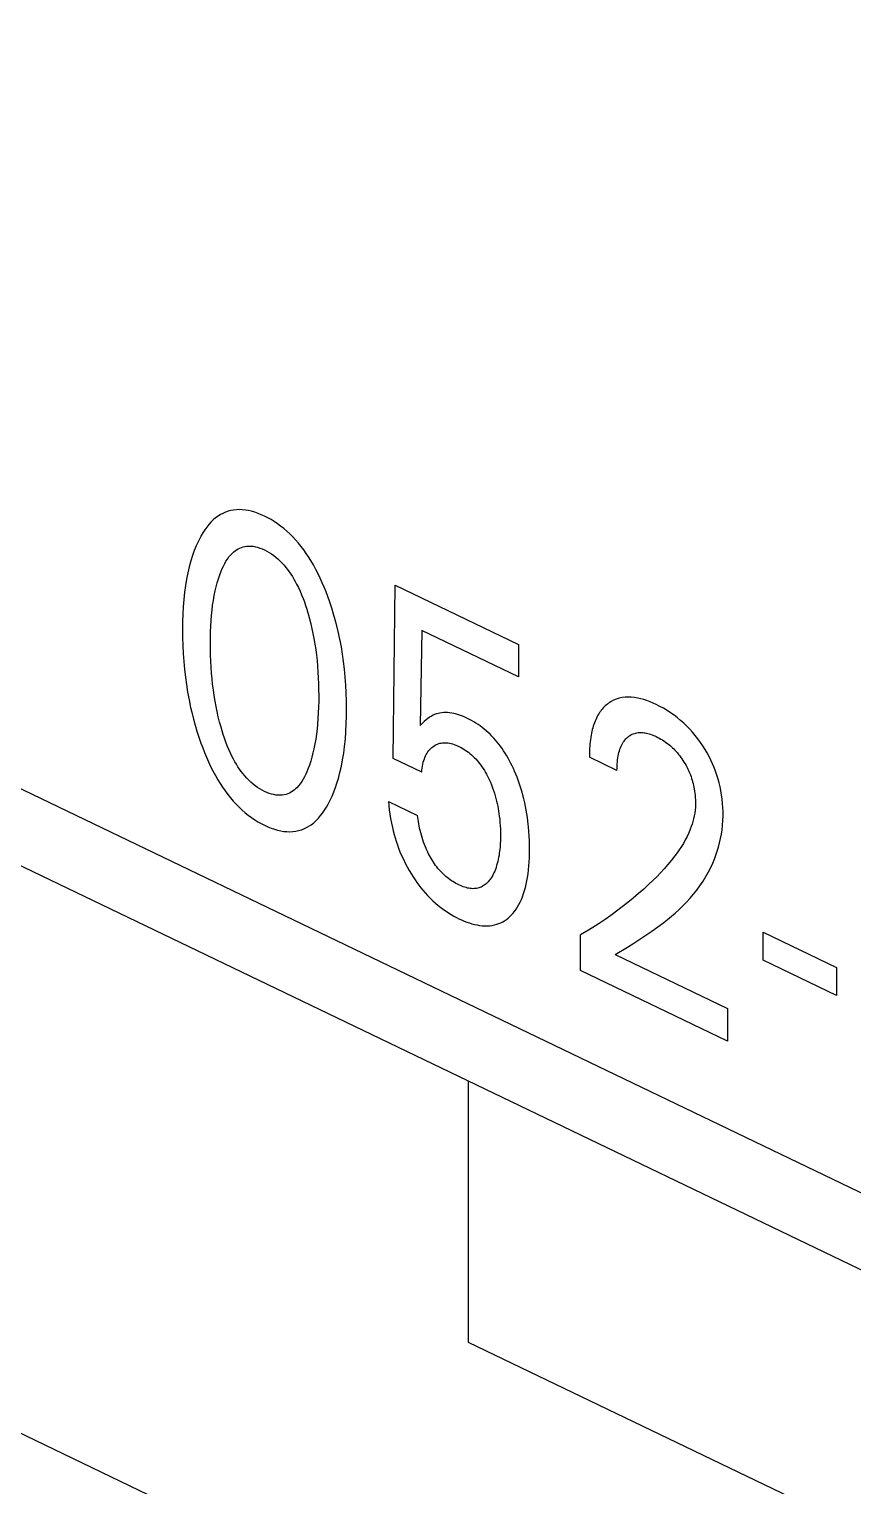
# Model space of a CAD drawing. Extents: x 0 to 420, y 0 to 297.
# Drawn here: x 189.48 to 193.32, y 121.18 to 127.97 of the extents above; entities that cross this region are included whole.
import ezdxf

# ---------------------------------------------------------------- set-up
doc = ezdxf.new("R2010")
doc.units = 0
doc.header["$LTSCALE"] = 23.1
doc.layers.add('40000_ISO', color=7, linetype='CONTINUOUS')

msp = doc.modelspace()

# ---------------------------------------------------------------- linework, layer by layer
at = {"layer": '40000_ISO', "color": 7, "linetype": 'CONTINUOUS'}
for p, q in [((151.239, 142.7894), (204.6505, 117.1157)), ((151.4456, 142.3318), (204.8571, 116.6581)), ((210.0891, 111.4974), (156.6777, 137.171)), ((190.4222, 125.7223), (190.4096, 125.7188)), ((190.4351, 125.7248), (190.4222, 125.7223)), ((190.4485, 125.7263), (190.4351, 125.7248)), ((190.4623, 125.7268), (190.4485, 125.7263)), ((190.4762, 125.7263), (190.4623, 125.7268)), ((190.4904, 125.7247), (190.4762, 125.7263)), ((190.5049, 125.7222), (190.4904, 125.7247)), ((190.5196, 125.7188), (190.5049, 125.7222)), ((190.32, 125.6566), (190.3105, 125.6447)), ((190.33, 125.6678), (190.32, 125.6566)), ((190.3407, 125.6783), (190.33, 125.6678)), ((190.352, 125.6879), (190.3407, 125.6783)), ((190.364, 125.6967), (190.352, 125.6879)), ((190.3747, 125.7034), (190.364, 125.6967)), ((190.3859, 125.7093), (190.3747, 125.7034)), ((190.3975, 125.7145), (190.3859, 125.7093)), ((190.4096, 125.7188), (190.3975, 125.7145)), ((190.5345, 125.7144), (190.5196, 125.7188)), ((190.5495, 125.7091), (190.5345, 125.7144)), ((190.5647, 125.703), (190.5495, 125.7091)), ((190.5798, 125.6961), (190.5647, 125.703)), ((190.595, 125.6885), (190.5798, 125.6961)), ((190.6102, 125.68), (190.595, 125.6885)), ((190.6253, 125.6708), (190.6102, 125.68)), ((190.6402, 125.6608), (190.6253, 125.6708)), ((190.655, 125.6501), (190.6402, 125.6608)), ((190.2823, 125.6009), (190.2713, 125.5799)), ((190.285, 125.6057), (190.2823, 125.6009)), ((190.293, 125.6192), (190.285, 125.6057)), ((190.3015, 125.6322), (190.293, 125.6192)), ((190.3105, 125.6447), (190.3015, 125.6322)), ((190.6695, 125.6387), (190.655, 125.6501)), ((190.6837, 125.6266), (190.6695, 125.6387)), ((190.6977, 125.6137), (190.6837, 125.6266)), ((190.7114, 125.6), (190.6977, 125.6137)), ((190.7248, 125.5855), (190.7114, 125.6)), ((190.7378, 125.5705), (190.7248, 125.5855)), ((190.252, 125.5355), (190.2437, 125.5123)), ((190.2612, 125.5581), (190.252, 125.5355)), ((190.2713, 125.5799), (190.2612, 125.5581)), ((190.4217, 125.5151), (190.43, 125.5238)), ((190.43, 125.5238), (190.4362, 125.5294)), ((190.4362, 125.5294), (190.4428, 125.5347)), ((190.4428, 125.5347), (190.4496, 125.5395)), ((190.4496, 125.5395), (190.4568, 125.5438)), ((190.4568, 125.5438), (190.4642, 125.5476)), ((190.4642, 125.5476), (190.472, 125.5509)), ((190.472, 125.5509), (190.4801, 125.5535)), ((190.4801, 125.5535), (190.4886, 125.5554)), ((190.4886, 125.5554), (190.4973, 125.5566)), ((190.4973, 125.5566), (190.5069, 125.5571)), ((190.5069, 125.5571), (190.5167, 125.5568)), ((190.5167, 125.5568), (190.5268, 125.5557)), ((190.5268, 125.5557), (190.5372, 125.5538)), ((190.5372, 125.5538), (190.5477, 125.5511)), ((190.5477, 125.5511), (190.5583, 125.5477)), ((190.5583, 125.5477), (190.569, 125.5436)), ((190.569, 125.5436), (190.5798, 125.5387)), ((190.5798, 125.5387), (190.5906, 125.5332)), ((190.5906, 125.5332), (190.6013, 125.527)), ((190.6013, 125.527), (190.612, 125.5202)), ((190.612, 125.5202), (190.6225, 125.5128)), ((190.7504, 125.555), (190.7378, 125.5705)), ((190.7625, 125.5391), (190.7504, 125.555)), ((190.7741, 125.5227), (190.7625, 125.5391)), ((190.7853, 125.506), (190.7741, 125.5227)), ((190.2284, 125.4605), (190.2217, 125.4319)), ((190.2361, 125.4884), (190.2284, 125.4605)), ((190.2437, 125.5123), (190.2361, 125.4884)), ((190.3779, 125.4401), (190.3829, 125.452)), ((190.3829, 125.452), (190.3883, 125.4636)), ((190.3883, 125.4636), (190.3941, 125.4748)), ((190.3941, 125.4748), (190.4002, 125.4857)), ((190.4002, 125.4857), (190.4069, 125.496)), ((190.4069, 125.496), (190.414, 125.5059)), ((190.414, 125.5059), (190.4217, 125.5151)), ((190.6225, 125.5128), (190.6328, 125.5047)), ((190.6328, 125.5047), (190.6429, 125.4961)), ((190.6429, 125.4961), (190.6528, 125.487)), ((190.6528, 125.487), (190.6623, 125.4773)), ((190.6623, 125.4773), (190.6711, 125.4677)), ((190.6711, 125.4677), (190.6795, 125.4576)), ((190.6795, 125.4576), (190.6876, 125.4472)), ((190.7959, 125.4891), (190.7853, 125.506)), ((190.8079, 125.4688), (190.7959, 125.4891)), ((190.8192, 125.4483), (190.8079, 125.4688)), ((190.8298, 125.4276), (190.8192, 125.4483)), ((190.2159, 125.4027), (190.2109, 125.3728)), ((190.2217, 125.4319), (190.2159, 125.4027)), ((190.3543, 125.3668), (190.3593, 125.3858)), ((190.3593, 125.3858), (190.3649, 125.4043)), ((190.3649, 125.4043), (190.3711, 125.4224)), ((190.3711, 125.4224), (190.3779, 125.4401)), ((190.6876, 125.4472), (190.6954, 125.4365)), ((190.6954, 125.4365), (190.7029, 125.4255)), ((190.7029, 125.4255), (190.71, 125.4143)), ((190.71, 125.4143), (190.7169, 125.4029)), ((190.7169, 125.4029), (190.7234, 125.3914)), ((190.7234, 125.3914), (190.7296, 125.3797)), ((190.8398, 125.4067), (190.8298, 125.4276)), ((190.8493, 125.3857), (190.8398, 125.4067)), ((190.8582, 125.3646), (190.8493, 125.3857)), ((190.2068, 125.3425), (190.2031, 125.3085)), ((190.2109, 125.3728), (190.2068, 125.3425)), ((190.3414, 125.3036), (190.3453, 125.3257)), ((190.3453, 125.3257), (190.3497, 125.3475)), ((190.3497, 125.3475), (190.3543, 125.3668)), ((190.7296, 125.3797), (190.7379, 125.3632)), ((190.7379, 125.3632), (190.7456, 125.3465)), ((190.7456, 125.3465), (190.7528, 125.3298)), ((190.7528, 125.3298), (190.7594, 125.313)), ((190.7594, 125.313), (190.7656, 125.2962)), ((190.8667, 125.3434), (190.8582, 125.3646)), ((190.8747, 125.3223), (190.8667, 125.3434)), ((190.8845, 125.2947), (190.8747, 125.3223)), ((191.1801, 124.5675), (191.1885, 125.375)), ((191.1885, 125.375), (191.7634, 125.0987)), ((190.2004, 125.274), (190.1985, 125.2391)), ((190.2031, 125.3085), (190.2004, 125.274)), ((190.3328, 125.2352), (190.3352, 125.2583)), ((190.3352, 125.2583), (190.338, 125.2811)), ((190.338, 125.2811), (190.3414, 125.3036)), ((190.7656, 125.2962), (190.7714, 125.2794)), ((190.7714, 125.2794), (190.7767, 125.2627)), ((190.7767, 125.2627), (190.7818, 125.2459)), ((190.7818, 125.2459), (190.7834, 125.2404)), ((190.8936, 125.2672), (190.8845, 125.2947)), ((190.902, 125.2398), (190.8936, 125.2672)), ((190.1974, 125.2037), (190.197, 125.1679)), ((190.1985, 125.2391), (190.1974, 125.2037)), ((190.328, 125.1569), (190.3291, 125.1832)), ((190.3291, 125.1832), (190.3307, 125.2094)), ((190.3307, 125.2094), (190.3328, 125.2352)), ((190.7834, 125.2404), (190.7897, 125.2173)), ((190.7897, 125.2173), (190.7955, 125.1944)), ((190.7955, 125.1944), (190.8008, 125.1716)), ((190.9098, 125.2124), (190.902, 125.2398)), ((190.917, 125.1852), (190.9098, 125.2124)), ((190.9235, 125.158), (190.917, 125.1852)), ((190.197, 125.1679), (190.1973, 125.1312)), ((190.1973, 125.1312), (190.1984, 125.0942)), ((190.3272, 125.1034), (190.3274, 125.1302)), ((190.3274, 125.1302), (190.328, 125.1569)), ((190.8008, 125.1716), (190.8056, 125.1489)), ((190.8056, 125.1489), (190.8099, 125.1262)), ((190.8099, 125.1262), (190.8144, 125.1002)), ((190.9312, 125.1227), (190.9235, 125.158)), ((190.938, 125.0876), (190.9312, 125.1227)), ((191.3131, 125.1637), (191.3053, 124.7208)), ((191.7634, 124.9472), (191.3131, 125.1637)), ((190.1984, 125.0942), (190.2003, 125.0568)), ((190.2003, 125.0568), (190.203, 125.0191)), ((190.3274, 125.0759), (190.3272, 125.1034)), ((190.328, 125.0483), (190.3274, 125.0759)), ((190.3291, 125.0205), (190.328, 125.0483)), ((190.8144, 125.1002), (190.8183, 125.0744)), ((190.8183, 125.0744), (190.8216, 125.0487)), ((190.8216, 125.0487), (190.8245, 125.0231)), ((190.9438, 125.0528), (190.938, 125.0876)), ((190.9487, 125.0182), (190.9438, 125.0528)), ((191.7634, 125.0987), (191.7634, 124.9472)), ((190.203, 125.0191), (190.2066, 124.981)), ((190.2066, 124.981), (190.2107, 124.9462)), ((190.3307, 124.9924), (190.3291, 125.0205)), ((190.3327, 124.9642), (190.3307, 124.9924)), ((190.8245, 125.0231), (190.8268, 124.9978)), ((190.8268, 124.9978), (190.8289, 124.9699)), ((190.9529, 124.9839), (190.9487, 125.0182)), ((190.9565, 124.9464), (190.9529, 124.9839)), ((190.2107, 124.9462), (190.2156, 124.9111)), ((190.2156, 124.9111), (190.2213, 124.8758)), ((190.3351, 124.9385), (190.3327, 124.9642)), ((190.3379, 124.9126), (190.3351, 124.9385)), ((190.3412, 124.8865), (190.3379, 124.9126)), ((190.8289, 124.9699), (190.8305, 124.9423)), ((190.8305, 124.9423), (190.8316, 124.9148)), ((190.8316, 124.9148), (190.8322, 124.8876)), ((190.9592, 124.9093), (190.9565, 124.9464)), ((190.9611, 124.8725), (190.9592, 124.9093)), ((190.2213, 124.8758), (190.2279, 124.8402)), ((190.2279, 124.8402), (190.2355, 124.8045)), ((190.345, 124.8603), (190.3412, 124.8865)), ((190.3494, 124.8339), (190.345, 124.8603)), ((190.8322, 124.8876), (190.8324, 124.8605)), ((190.8324, 124.8605), (190.8323, 124.8333)), ((190.9623, 124.836), (190.9611, 124.8725)), ((192.2073, 124.8381), (192.1955, 124.8318)), ((192.2198, 124.8433), (192.2073, 124.8381)), ((192.2328, 124.8475), (192.2198, 124.8433)), ((192.2464, 124.8505), (192.2328, 124.8475)), ((192.2604, 124.8523), (192.2464, 124.8505)), ((192.2748, 124.8529), (192.2604, 124.8523)), ((192.2897, 124.8525), (192.2748, 124.8529)), ((192.3048, 124.851), (192.2897, 124.8525)), ((192.3203, 124.8484), (192.3048, 124.851)), ((192.3343, 124.8452), (192.3203, 124.8484)), ((192.3485, 124.8412), (192.3343, 124.8452)), ((192.3627, 124.8365), (192.3485, 124.8412)), ((190.2355, 124.8045), (190.2419, 124.777)), ((190.2419, 124.777), (190.249, 124.7494)), ((190.3539, 124.8098), (190.3494, 124.8339)), ((190.3589, 124.7856), (190.3539, 124.8098)), ((190.3644, 124.7613), (190.3589, 124.7856)), ((190.8305, 124.7795), (190.829, 124.7529)), ((190.8316, 124.8062), (190.8305, 124.7795)), ((190.8323, 124.8333), (190.8316, 124.8062)), ((190.9626, 124.7999), (190.9623, 124.836)), ((190.9623, 124.7636), (190.9626, 124.7999)), ((191.373, 124.7715), (191.3654, 124.7681)), ((191.3809, 124.7744), (191.373, 124.7715)), ((191.389, 124.7768), (191.3809, 124.7744)), ((191.3974, 124.7787), (191.389, 124.7768)), ((191.4061, 124.78), (191.3974, 124.7787)), ((191.415, 124.7807), (191.4061, 124.78)), ((191.424, 124.7809), (191.415, 124.7807)), ((191.4333, 124.7806), (191.424, 124.7809)), ((191.4427, 124.7797), (191.4333, 124.7806)), ((191.4523, 124.7783), (191.4427, 124.7797)), ((191.4619, 124.7764), (191.4523, 124.7783)), ((191.4709, 124.7743), (191.4619, 124.7764)), ((191.4799, 124.7717), (191.4709, 124.7743)), ((191.489, 124.7688), (191.4799, 124.7717)), ((192.1379, 124.7747), (192.1342, 124.7686)), ((192.1417, 124.7806), (192.1379, 124.7747)), ((192.1457, 124.7863), (192.1417, 124.7806)), ((192.1499, 124.7919), (192.1457, 124.7863)), ((192.1543, 124.7972), (192.1499, 124.7919)), ((192.1589, 124.8023), (192.1543, 124.7972)), ((192.1636, 124.8072), (192.1589, 124.8023)), ((192.1685, 124.8119), (192.1636, 124.8072)), ((192.1736, 124.8163), (192.1685, 124.8119)), ((192.1788, 124.8206), (192.1736, 124.8163)), ((192.1842, 124.8246), (192.1788, 124.8206)), ((192.1898, 124.8283), (192.1842, 124.8246)), ((192.1955, 124.8318), (192.1898, 124.8283)), ((192.3771, 124.8311), (192.3627, 124.8365)), ((192.3915, 124.825), (192.3771, 124.8311)), ((192.4059, 124.8184), (192.3915, 124.825)), ((192.4228, 124.8099), (192.4059, 124.8184)), ((192.4396, 124.8007), (192.4228, 124.8099)), ((192.4564, 124.7908), (192.4396, 124.8007)), ((192.473, 124.78), (192.4564, 124.7908)), ((192.4895, 124.7684), (192.473, 124.78)), ((190.249, 124.7494), (190.2566, 124.7218)), ((190.2566, 124.7218), (190.265, 124.694)), ((190.3705, 124.7369), (190.3644, 124.7613)), ((190.3772, 124.7124), (190.3705, 124.7369)), ((190.3822, 124.6953), (190.3772, 124.7124)), ((190.8246, 124.7032), (190.8218, 124.68)), ((190.8269, 124.7267), (190.8246, 124.7032)), ((190.829, 124.7529), (190.8269, 124.7267)), ((190.9593, 124.6922), (190.9612, 124.7277)), ((190.9612, 124.7277), (190.9623, 124.7636)), ((191.3147, 124.73), (191.3053, 124.7208)), ((191.3243, 124.739), (191.3147, 124.73)), ((191.333, 124.7464), (191.3243, 124.739)), ((191.3419, 124.7535), (191.333, 124.7464)), ((191.3472, 124.7573), (191.3419, 124.7535)), ((191.3526, 124.7609), (191.3472, 124.7573)), ((191.3581, 124.7643), (191.3526, 124.7609)), ((191.3654, 124.7681), (191.3581, 124.7643)), ((191.4981, 124.7655), (191.489, 124.7688)), ((191.5072, 124.7619), (191.4981, 124.7655)), ((191.5164, 124.7579), (191.5072, 124.7619)), ((191.5256, 124.7536), (191.5164, 124.7579)), ((191.5356, 124.7486), (191.5256, 124.7536)), ((191.5455, 124.7433), (191.5356, 124.7486)), ((191.5554, 124.7376), (191.5455, 124.7433)), ((191.5653, 124.7316), (191.5554, 124.7376)), ((191.5752, 124.7252), (191.5653, 124.7316)), ((191.5849, 124.7184), (191.5752, 124.7252)), ((191.5946, 124.7112), (191.5849, 124.7184)), ((191.6041, 124.7037), (191.5946, 124.7112)), ((191.6136, 124.6958), (191.6041, 124.7037)), ((192.1101, 124.7095), (192.108, 124.7013)), ((192.1124, 124.7174), (192.1101, 124.7095)), ((192.115, 124.7253), (192.1124, 124.7174)), ((192.1177, 124.7329), (192.115, 124.7253)), ((192.1206, 124.7405), (192.1177, 124.7329)), ((192.1237, 124.7478), (192.1206, 124.7405)), ((192.127, 124.7549), (192.1237, 124.7478)), ((192.1305, 124.7619), (192.127, 124.7549)), ((192.1342, 124.7686), (192.1305, 124.7619)), ((192.5045, 124.7569), (192.4895, 124.7684)), ((192.5194, 124.7447), (192.5045, 124.7569)), ((192.5339, 124.7318), (192.5194, 124.7447)), ((192.5481, 124.7182), (192.5339, 124.7318)), ((192.562, 124.704), (192.5481, 124.7182)), ((192.5752, 124.6893), (192.562, 124.704)), ((190.265, 124.694), (190.2739, 124.6662)), ((190.2739, 124.6662), (190.2836, 124.6384)), ((190.2836, 124.6384), (190.2916, 124.6167)), ((190.3876, 124.6781), (190.3822, 124.6953)), ((190.3933, 124.6609), (190.3876, 124.6781)), ((190.3995, 124.6437), (190.3933, 124.6609)), ((190.4062, 124.6265), (190.3995, 124.6437)), ((190.8146, 124.6345), (190.8102, 124.6124)), ((190.8185, 124.6571), (190.8146, 124.6345)), ((190.8218, 124.68), (190.8185, 124.6571)), ((190.953, 124.6227), (190.9566, 124.6572)), ((190.9566, 124.6572), (190.9593, 124.6922)), ((191.3806, 124.6315), (191.3861, 124.6339)), ((191.3861, 124.6339), (191.3918, 124.636)), ((191.3918, 124.636), (191.3978, 124.6377)), ((191.3978, 124.6377), (191.4039, 124.6389)), ((191.4039, 124.6389), (191.41, 124.6398)), ((191.41, 124.6398), (191.4163, 124.6402)), ((191.4163, 124.6402), (191.4227, 124.6402)), ((191.4227, 124.6402), (191.4292, 124.6399)), ((191.4292, 124.6399), (191.4359, 124.6392)), ((191.4359, 124.6392), (191.4426, 124.638)), ((191.4426, 124.638), (191.4497, 124.6365)), ((191.4497, 124.6365), (191.4569, 124.6345)), ((191.4569, 124.6345), (191.4642, 124.6322)), ((191.6224, 124.6879), (191.6136, 124.6958)), ((191.6312, 124.6796), (191.6224, 124.6879)), ((191.6398, 124.671), (191.6312, 124.6796)), ((191.6481, 124.6621), (191.6398, 124.671)), ((191.6563, 124.6529), (191.6481, 124.6621)), ((191.6643, 124.6435), (191.6563, 124.6529)), ((191.6721, 124.6339), (191.6643, 124.6435)), ((191.6797, 124.624), (191.6721, 124.6339)), ((192.097, 124.6352), (192.0961, 124.6249)), ((192.098, 124.6453), (192.097, 124.6352)), ((192.0993, 124.6553), (192.098, 124.6453)), ((192.1007, 124.6653), (192.0993, 124.6553)), ((192.1023, 124.675), (192.1007, 124.6653)), ((192.1042, 124.6847), (192.1023, 124.675)), ((192.106, 124.6931), (192.1042, 124.6847)), ((192.108, 124.7013), (192.106, 124.6931)), ((192.2453, 124.6308), (192.2485, 124.6368)), ((192.2485, 124.6368), (192.252, 124.6425)), ((192.252, 124.6425), (192.2558, 124.6479)), ((192.2558, 124.6479), (192.2598, 124.653)), ((192.2598, 124.653), (192.264, 124.6579)), ((192.264, 124.6579), (192.2685, 124.6625)), ((192.2685, 124.6625), (192.2733, 124.6667)), ((192.2733, 124.6667), (192.2779, 124.6704)), ((192.2779, 124.6704), (192.2828, 124.6737)), ((192.2828, 124.6737), (192.2879, 124.6768)), ((192.2879, 124.6768), (192.2932, 124.6795)), ((192.2932, 124.6795), (192.2987, 124.6819)), ((192.2987, 124.6819), (192.3045, 124.6839)), ((192.3045, 124.6839), (192.3104, 124.6855)), ((192.3104, 124.6855), (192.3163, 124.6867)), ((192.3163, 124.6867), (192.3223, 124.6875)), ((192.3223, 124.6875), (192.3285, 124.688)), ((192.3285, 124.688), (192.3349, 124.6881)), ((192.3349, 124.6881), (192.3413, 124.6878)), ((192.3413, 124.6878), (192.3479, 124.6872)), ((192.3479, 124.6872), (192.3546, 124.6862)), ((192.3546, 124.6862), (192.3608, 124.685)), ((192.3608, 124.685), (192.3672, 124.6834)), ((192.3672, 124.6834), (192.3736, 124.6816)), ((192.3736, 124.6816), (192.38, 124.6795)), ((192.38, 124.6795), (192.3864, 124.6772)), ((192.3864, 124.6772), (192.3929, 124.6746)), ((192.3929, 124.6746), (192.3994, 124.6719)), ((192.3994, 124.6719), (192.4059, 124.6689)), ((192.4059, 124.6689), (192.4131, 124.6653)), ((192.4131, 124.6653), (192.4204, 124.6615)), ((192.4204, 124.6615), (192.4275, 124.6574)), ((192.4275, 124.6574), (192.4347, 124.6531)), ((192.4347, 124.6531), (192.4418, 124.6485)), ((192.4418, 124.6485), (192.4489, 124.6437)), ((192.4489, 124.6437), (192.456, 124.6386)), ((192.456, 124.6386), (192.4624, 124.6336)), ((192.588, 124.674), (192.5752, 124.6893)), ((192.6003, 124.6582), (192.588, 124.674)), ((192.6121, 124.642), (192.6003, 124.6582)), ((192.6234, 124.6253), (192.6121, 124.642)), ((190.2916, 124.6167), (190.3, 124.595)), ((190.3, 124.595), (190.309, 124.5733)), ((190.309, 124.5733), (190.3185, 124.5518)), ((190.4133, 124.6094), (190.4062, 124.6265)), ((190.4211, 124.5923), (190.4133, 124.6094)), ((190.4294, 124.5753), (190.4211, 124.5923)), ((190.4356, 124.5634), (190.4294, 124.5753)), ((190.8008, 124.5732), (190.7953, 124.5542)), ((190.8058, 124.5926), (190.8008, 124.5732)), ((190.8102, 124.6124), (190.8058, 124.5926)), ((190.9441, 124.5614), (190.9489, 124.5918)), ((190.9489, 124.5918), (190.953, 124.6227)), ((191.3131, 124.5036), (191.1801, 124.5675)), ((191.3249, 124.5651), (191.3277, 124.5723)), ((191.3277, 124.5723), (191.3307, 124.5793)), ((191.3307, 124.5793), (191.334, 124.5859)), ((191.334, 124.5859), (191.3376, 124.5923)), ((191.3376, 124.5923), (191.3415, 124.5983)), ((191.3415, 124.5983), (191.3456, 124.6037)), ((191.3456, 124.6037), (191.3499, 124.6088)), ((191.3499, 124.6088), (191.3546, 124.6135)), ((191.3546, 124.6135), (191.3595, 124.6179)), ((191.3595, 124.6179), (191.3647, 124.622)), ((191.3647, 124.622), (191.3701, 124.6257)), ((191.3701, 124.6257), (191.3752, 124.6288)), ((191.3752, 124.6288), (191.3806, 124.6315)), ((191.4642, 124.6322), (191.4715, 124.6294)), ((191.4715, 124.6294), (191.4788, 124.6264)), ((191.4788, 124.6264), (191.4862, 124.623)), ((191.4862, 124.623), (191.4936, 124.6193)), ((191.4936, 124.6193), (191.5011, 124.6152)), ((191.5011, 124.6152), (191.5085, 124.6109)), ((191.5085, 124.6109), (191.5159, 124.6062)), ((191.5159, 124.6062), (191.5232, 124.6012)), ((191.5232, 124.6012), (191.5305, 124.5958)), ((191.5305, 124.5958), (191.5376, 124.5902)), ((191.5376, 124.5902), (191.5447, 124.5842)), ((191.5447, 124.5842), (191.5513, 124.5781)), ((191.5513, 124.5781), (191.5579, 124.5717)), ((191.5579, 124.5717), (191.5643, 124.5651)), ((191.687, 124.6139), (191.6797, 124.624)), ((191.6947, 124.6027), (191.687, 124.6139)), ((191.7021, 124.5913), (191.6947, 124.6027)), ((191.7092, 124.5797), (191.7021, 124.5913)), ((191.716, 124.568), (191.7092, 124.5797)), ((191.7225, 124.5562), (191.716, 124.568)), ((192.0945, 124.5938), (192.0942, 124.5833)), ((192.0942, 124.5833), (192.0942, 124.5728)), ((192.223, 124.5109), (192.0942, 124.5728)), ((192.0948, 124.6042), (192.0945, 124.5938)), ((192.0954, 124.6146), (192.0948, 124.6042)), ((192.0961, 124.6249), (192.0954, 124.6146)), ((192.2257, 124.5601), (192.227, 124.5696)), ((192.227, 124.5696), (192.2285, 124.5789)), ((192.2285, 124.5789), (192.2302, 124.5869)), ((192.2302, 124.5869), (192.232, 124.5948)), ((192.232, 124.5948), (192.2341, 124.6025)), ((192.2341, 124.6025), (192.2365, 124.6099)), ((192.2365, 124.6099), (192.2392, 124.6171)), ((192.2392, 124.6171), (192.2421, 124.6241)), ((192.2421, 124.6241), (192.2453, 124.6308)), ((192.4624, 124.6336), (192.4688, 124.6284)), ((192.4688, 124.6284), (192.4751, 124.623)), ((192.4751, 124.623), (192.4812, 124.6173)), ((192.4812, 124.6173), (192.4873, 124.6115)), ((192.4873, 124.6115), (192.4933, 124.6054)), ((192.4933, 124.6054), (192.4991, 124.5991)), ((192.4991, 124.5991), (192.5048, 124.5927)), ((192.5048, 124.5927), (192.5103, 124.586)), ((192.5103, 124.586), (192.5157, 124.5792)), ((192.5157, 124.5792), (192.5209, 124.5722)), ((192.5209, 124.5722), (192.5259, 124.5651)), ((192.6335, 124.6092), (192.6234, 124.6253)), ((192.6431, 124.5928), (192.6335, 124.6092)), ((192.6522, 124.5761), (192.6431, 124.5928)), ((192.6607, 124.5593), (192.6522, 124.5761)), ((190.3185, 124.5518), (190.3286, 124.5303)), ((190.3286, 124.5303), (190.3393, 124.509)), ((190.3393, 124.509), (190.3507, 124.4879)), ((190.4421, 124.5517), (190.4356, 124.5634)), ((190.449, 124.54), (190.4421, 124.5517)), ((190.4561, 124.5286), (190.449, 124.54)), ((190.4636, 124.5174), (190.4561, 124.5286)), ((190.4714, 124.5064), (190.4636, 124.5174)), ((190.4796, 124.4958), (190.4714, 124.5064)), ((190.7775, 124.5053), (190.7721, 124.4933)), ((190.7825, 124.5176), (190.7775, 124.5053)), ((190.7892, 124.5357), (190.7825, 124.5176)), ((190.7953, 124.5542), (190.7892, 124.5357)), ((190.9242, 124.4739), (190.9317, 124.5024)), ((190.9317, 124.5024), (190.9383, 124.5316)), ((190.9383, 124.5316), (190.9441, 124.5614)), ((191.3131, 124.5036), (191.3139, 124.513)), ((191.3139, 124.513), (191.315, 124.5223)), ((191.315, 124.5223), (191.3165, 124.5314)), ((191.3165, 124.5314), (191.3182, 124.5404)), ((191.3182, 124.5404), (191.3202, 124.5491)), ((191.3202, 124.5491), (191.3225, 124.5576)), ((191.3225, 124.5576), (191.3249, 124.5651)), ((191.5643, 124.5651), (191.5705, 124.5582)), ((191.5705, 124.5582), (191.5765, 124.5511)), ((191.5765, 124.5511), (191.5824, 124.5437)), ((191.5824, 124.5437), (191.588, 124.5363)), ((191.588, 124.5363), (191.5935, 124.5286)), ((191.5935, 124.5286), (191.5992, 124.5199)), ((191.5992, 124.5199), (191.6047, 124.5111)), ((191.6047, 124.5111), (191.6099, 124.5022)), ((191.6099, 124.5022), (191.6149, 124.4931)), ((191.7288, 124.5443), (191.7225, 124.5562)), ((191.7347, 124.5322), (191.7288, 124.5443)), ((191.7404, 124.5202), (191.7347, 124.5322)), ((191.7458, 124.508), (191.7404, 124.5202)), ((191.7518, 124.4941), (191.7458, 124.508)), ((192.223, 124.5109), (192.2231, 124.5209)), ((192.2231, 124.5209), (192.2234, 124.5308)), ((192.2234, 124.5308), (192.2239, 124.5407)), ((192.2239, 124.5407), (192.2247, 124.5505)), ((192.2247, 124.5505), (192.2257, 124.5601)), ((192.5259, 124.5651), (192.5307, 124.5579)), ((192.5307, 124.5579), (192.5354, 124.5505)), ((192.5354, 124.5505), (192.5404, 124.5422)), ((192.5404, 124.5422), (192.5451, 124.5338)), ((192.5451, 124.5338), (192.5497, 124.5253)), ((192.5497, 124.5253), (192.5539, 124.5167)), ((192.5539, 124.5167), (192.5579, 124.5081)), ((192.5579, 124.5081), (192.5616, 124.4994)), ((192.5616, 124.4994), (192.5651, 124.4907)), ((192.6685, 124.5424), (192.6607, 124.5593)), ((192.6757, 124.5254), (192.6685, 124.5424)), ((192.6827, 124.5073), (192.6757, 124.5254)), ((192.6889, 124.4891), (192.6827, 124.5073)), ((190.3507, 124.4879), (190.3628, 124.467)), ((190.3628, 124.467), (190.3734, 124.4497)), ((190.3734, 124.4497), (190.3846, 124.4326)), ((190.3846, 124.4326), (190.3963, 124.4159)), ((190.4881, 124.4855), (190.4796, 124.4958)), ((190.4969, 124.4756), (190.4881, 124.4855)), ((190.5065, 124.4658), (190.4969, 124.4756)), ((190.5164, 124.4565), (190.5065, 124.4658)), ((190.5265, 124.4478), (190.5164, 124.4565)), ((190.5369, 124.4397), (190.5265, 124.4478)), ((190.5475, 124.4321), (190.5369, 124.4397)), ((190.5582, 124.4252), (190.5475, 124.4321)), ((190.7303, 124.4307), (190.7241, 124.4248)), ((190.7386, 124.4397), (190.7303, 124.4307)), ((190.7463, 124.4493), (190.7386, 124.4397)), ((190.7535, 124.4596), (190.7463, 124.4493)), ((190.7601, 124.4704), (190.7535, 124.4596)), ((190.7663, 124.4816), (190.7601, 124.4704)), ((190.7721, 124.4933), (190.7663, 124.4816)), ((190.903, 124.4113), (190.9107, 124.4317)), ((190.9107, 124.4317), (190.9177, 124.4525)), ((190.9177, 124.4525), (190.9242, 124.4739)), ((191.6149, 124.4931), (191.6197, 124.484)), ((191.6197, 124.484), (191.6242, 124.4748)), ((191.6242, 124.4748), (191.6285, 124.4655)), ((191.6285, 124.4655), (191.6326, 124.4563)), ((191.6326, 124.4563), (191.6378, 124.4436)), ((191.6378, 124.4436), (191.6427, 124.4309)), ((191.6427, 124.4309), (191.6472, 124.4183)), ((191.7574, 124.4801), (191.7518, 124.4941)), ((191.7626, 124.4661), (191.7574, 124.4801)), ((191.7676, 124.4521), (191.7626, 124.4661)), ((191.7723, 124.4381), (191.7676, 124.4521)), ((191.7766, 124.4241), (191.7723, 124.4381)), ((192.5651, 124.4907), (192.5681, 124.4825)), ((192.5681, 124.4825), (192.5709, 124.4743)), ((192.5709, 124.4743), (192.5734, 124.466)), ((192.5734, 124.466), (192.5757, 124.4579)), ((192.5757, 124.4579), (192.5778, 124.4497)), ((192.5778, 124.4497), (192.5797, 124.4416)), ((192.5797, 124.4416), (192.5814, 124.4334)), ((192.5814, 124.4334), (192.5829, 124.4254)), ((192.6944, 124.471), (192.6889, 124.4891)), ((192.6993, 124.453), (192.6944, 124.471)), ((192.7035, 124.435), (192.6993, 124.453)), ((192.7072, 124.4171), (192.7035, 124.435)), ((190.3963, 124.4159), (190.4084, 124.3996)), ((190.4084, 124.3996), (190.421, 124.3837)), ((190.421, 124.3837), (190.4341, 124.3683)), ((190.4341, 124.3683), (190.4476, 124.3536)), ((190.569, 124.4189), (190.5582, 124.4252)), ((190.5798, 124.4134), (190.569, 124.4189)), ((190.5907, 124.4085), (190.5798, 124.4134)), ((190.6015, 124.4044), (190.5907, 124.4085)), ((190.6122, 124.401), (190.6015, 124.4044)), ((190.6228, 124.3984), (190.6122, 124.401)), ((190.6331, 124.3966), (190.6228, 124.3984)), ((190.6433, 124.3955), (190.6331, 124.3966)), ((190.6532, 124.3953), (190.6433, 124.3955)), ((190.6627, 124.3959), (190.6532, 124.3953)), ((190.6715, 124.3973), (190.6627, 124.3959)), ((190.68, 124.3994), (190.6715, 124.3973)), ((190.6882, 124.4022), (190.68, 124.3994)), ((190.696, 124.4056), (190.6882, 124.4022)), ((190.7035, 124.4097), (190.696, 124.4056)), ((190.7107, 124.4142), (190.7035, 124.4097)), ((190.7175, 124.4193), (190.7107, 124.4142)), ((190.7241, 124.4248), (190.7175, 124.4193)), ((190.8761, 124.3536), (190.8857, 124.3722)), ((190.8857, 124.3722), (190.8947, 124.3915)), ((190.8947, 124.3915), (190.903, 124.4113)), ((191.1576, 124.3668), (191.2934, 124.3015)), ((191.1576, 124.3668), (191.1592, 124.3471)), ((191.6472, 124.4183), (191.6514, 124.4056)), ((191.6514, 124.4056), (191.6552, 124.393)), ((191.6552, 124.393), (191.6587, 124.3804)), ((191.6587, 124.3804), (191.6618, 124.3685)), ((191.6618, 124.3685), (191.6645, 124.3567)), ((191.7807, 124.4101), (191.7766, 124.4241)), ((191.7845, 124.3962), (191.7807, 124.4101)), ((191.789, 124.3786), (191.7845, 124.3962)), ((191.7931, 124.361), (191.789, 124.3786)), ((192.5829, 124.4254), (192.5847, 124.415)), ((192.5847, 124.415), (192.5861, 124.4046)), ((192.5861, 124.4046), (192.5872, 124.3944)), ((192.5872, 124.3944), (192.5881, 124.3843)), ((192.5881, 124.3843), (192.5886, 124.3743)), ((192.5886, 124.3743), (192.5889, 124.3644)), ((192.5889, 124.3644), (192.5889, 124.3547)), ((192.7106, 124.3971), (192.7072, 124.4171)), ((192.7133, 124.3773), (192.7106, 124.3971)), ((192.7154, 124.3577), (192.7133, 124.3773)), ((190.4476, 124.3536), (190.4615, 124.3395)), ((190.4615, 124.3395), (190.4755, 124.3265)), ((190.4755, 124.3265), (190.4897, 124.3141)), ((190.4897, 124.3141), (190.5043, 124.3026)), ((190.5043, 124.3026), (190.5191, 124.2917)), ((190.8313, 124.2887), (190.8413, 124.3005)), ((190.8413, 124.3005), (190.8508, 124.3129)), ((190.8508, 124.3129), (190.8597, 124.326)), ((190.8597, 124.326), (190.8681, 124.3395)), ((190.8681, 124.3395), (190.8761, 124.3536)), ((191.1592, 124.3471), (191.1614, 124.3272)), ((191.1614, 124.3272), (191.1641, 124.307)), ((191.1641, 124.307), (191.1674, 124.2866)), ((191.2944, 124.2923), (191.2934, 124.3015)), ((191.6645, 124.3567), (191.667, 124.3449)), ((191.667, 124.3449), (191.6692, 124.3332)), ((191.6692, 124.3332), (191.6712, 124.3215)), ((191.6712, 124.3215), (191.6729, 124.3099)), ((191.6729, 124.3099), (191.6745, 124.2984)), ((191.6745, 124.2984), (191.6761, 124.2834)), ((191.7967, 124.3435), (191.7931, 124.361)), ((191.8, 124.3261), (191.7967, 124.3435)), ((191.8029, 124.3088), (191.8, 124.3261)), ((191.8055, 124.2916), (191.8029, 124.3088)), ((192.583, 124.2994), (192.5802, 124.2864)), ((192.5853, 124.3128), (192.583, 124.2994)), ((192.5871, 124.3264), (192.5853, 124.3128)), ((192.5883, 124.3404), (192.5871, 124.3264)), ((192.5889, 124.3547), (192.5883, 124.3404)), ((192.7168, 124.3384), (192.7154, 124.3577)), ((192.7175, 124.3194), (192.7168, 124.3384)), ((192.717, 124.2783), (192.7176, 124.3006)), ((192.7176, 124.3006), (192.7175, 124.3194)), ((190.5191, 124.2917), (190.5341, 124.2816)), ((190.5341, 124.2816), (190.5493, 124.2723)), ((190.5493, 124.2723), (190.5645, 124.2637)), ((190.5645, 124.2637), (190.5798, 124.256)), ((190.5798, 124.256), (190.5952, 124.249)), ((190.5952, 124.249), (190.6104, 124.2428)), ((190.6104, 124.2428), (190.6256, 124.2376)), ((190.6256, 124.2376), (190.6407, 124.2332)), ((190.6407, 124.2332), (190.6555, 124.2298)), ((190.6555, 124.2298), (190.6701, 124.2274)), ((190.6701, 124.2274), (190.6845, 124.226)), ((190.7124, 124.2263), (190.7259, 124.2281)), ((190.7259, 124.2281), (190.7389, 124.2309)), ((190.7389, 124.2309), (190.7515, 124.2346)), ((190.7515, 124.2346), (190.7637, 124.2393)), ((190.7637, 124.2393), (190.7754, 124.2448)), ((190.7754, 124.2448), (190.7865, 124.2511)), ((190.7865, 124.2511), (190.7972, 124.2582)), ((190.7972, 124.2582), (190.8092, 124.2675)), ((190.8092, 124.2675), (190.8206, 124.2777)), ((190.8206, 124.2777), (190.8313, 124.2887)), ((191.1674, 124.2866), (191.1712, 124.266)), ((191.1712, 124.266), (191.1757, 124.2453)), ((191.1757, 124.2453), (191.1796, 124.2293)), ((191.1796, 124.2293), (191.1838, 124.2132)), ((191.2957, 124.2828), (191.2944, 124.2923)), ((191.2972, 124.273), (191.2957, 124.2828)), ((191.2989, 124.263), (191.2972, 124.273)), ((191.3009, 124.2528), (191.2989, 124.263)), ((191.3031, 124.2423), (191.3009, 124.2528)), ((191.3055, 124.2318), (191.3031, 124.2423)), ((191.3082, 124.221), (191.3055, 124.2318)), ((191.6761, 124.2834), (191.6775, 124.2685)), ((191.6775, 124.2685), (191.6785, 124.2538)), ((191.6785, 124.2538), (191.6792, 124.2391)), ((191.6792, 124.2391), (191.6796, 124.2247)), ((191.8078, 124.2745), (191.8055, 124.2916)), ((191.8093, 124.2611), (191.8078, 124.2745)), ((191.8107, 124.2477), (191.8093, 124.2611)), ((191.8125, 124.2264), (191.8107, 124.2477)), ((191.8139, 124.2053), (191.8125, 124.2264)), ((192.5648, 124.2375), (192.5576, 124.2201)), ((192.5692, 124.2493), (192.5648, 124.2375)), ((192.5732, 124.2614), (192.5692, 124.2493)), ((192.5769, 124.2738), (192.5732, 124.2614)), ((192.5802, 124.2864), (192.5769, 124.2738)), ((192.71, 124.214), (192.7131, 124.235)), ((192.7131, 124.235), (192.7155, 124.2564)), ((192.7155, 124.2564), (192.717, 124.2783)), ((190.6845, 124.226), (190.6984, 124.2256)), ((190.6984, 124.2256), (190.7124, 124.2263)), ((191.1838, 124.2132), (191.1885, 124.197)), ((191.1885, 124.197), (191.1935, 124.1809)), ((191.1935, 124.1809), (191.199, 124.1647)), ((191.199, 124.1647), (191.205, 124.1486)), ((191.3112, 124.2102), (191.3082, 124.221)), ((191.3144, 124.1994), (191.3112, 124.2102)), ((191.3178, 124.1884), (191.3144, 124.1994)), ((191.3215, 124.1775), (191.3178, 124.1884)), ((191.3255, 124.1665), (191.3215, 124.1775)), ((191.3298, 124.1556), (191.3255, 124.1665)), ((191.6786, 124.1693), (191.6777, 124.1559)), ((191.6792, 124.1828), (191.6786, 124.1693)), ((191.6796, 124.1965), (191.6792, 124.1828)), ((191.6796, 124.2247), (191.6797, 124.2103)), ((191.6797, 124.2103), (191.6796, 124.1965)), ((191.8148, 124.1844), (191.8139, 124.2053)), ((191.8154, 124.1636), (191.8148, 124.1844)), ((191.8155, 124.143), (191.8154, 124.1636)), ((192.5324, 124.1714), (192.523, 124.1562)), ((192.5413, 124.1871), (192.5324, 124.1714)), ((192.5497, 124.2033), (192.5413, 124.1871)), ((192.5576, 124.2201), (192.5497, 124.2033)), ((192.6965, 124.1538), (192.7017, 124.1734)), ((192.7017, 124.1734), (192.7062, 124.1935)), ((192.7062, 124.1935), (192.71, 124.214)), ((191.205, 124.1486), (191.2113, 124.1324)), ((191.2113, 124.1324), (191.2189, 124.1147)), ((191.2189, 124.1147), (191.227, 124.0971)), ((191.227, 124.0971), (191.2356, 124.0797)), ((191.3333, 124.1473), (191.3298, 124.1556)), ((191.3369, 124.139), (191.3333, 124.1473)), ((191.3407, 124.1307), (191.3369, 124.139)), ((191.3447, 124.1226), (191.3407, 124.1307)), ((191.3488, 124.1145), (191.3447, 124.1226)), ((191.3531, 124.1065), (191.3488, 124.1145)), ((191.3576, 124.0986), (191.3531, 124.1065)), ((191.3623, 124.0909), (191.3576, 124.0986)), ((191.3671, 124.0833), (191.3623, 124.0909)), ((191.6694, 124.0962), (191.6672, 124.0865)), ((191.6713, 124.1061), (191.6694, 124.0962)), ((191.673, 124.1162), (191.6713, 124.1061)), ((191.6745, 124.1264), (191.673, 124.1162)), ((191.6756, 124.1345), (191.6745, 124.1264)), ((191.6765, 124.1427), (191.6756, 124.1345)), ((191.6777, 124.1559), (191.6765, 124.1427)), ((191.8139, 124.0854), (191.8148, 124.1044)), ((191.8148, 124.1044), (191.8153, 124.1237)), ((191.8153, 124.1237), (191.8155, 124.143)), ((192.4766, 124.0924), (192.4602, 124.0726)), ((192.4925, 124.1128), (192.4766, 124.0924)), ((192.503, 124.1269), (192.4925, 124.1128)), ((192.5132, 124.1414), (192.503, 124.1269)), ((192.523, 124.1562), (192.5132, 124.1414)), ((192.6698, 124.0799), (192.6773, 124.0977)), ((192.6773, 124.0977), (192.6842, 124.1159)), ((192.6842, 124.1159), (192.6906, 124.1346)), ((192.6906, 124.1346), (192.6965, 124.1538)), ((191.2356, 124.0797), (191.2447, 124.0623)), ((191.2447, 124.0623), (191.2544, 124.0451)), ((191.2544, 124.0451), (191.2645, 124.0282)), ((191.2645, 124.0282), (191.2728, 124.0151)), ((191.3721, 124.0758), (191.3671, 124.0833)), ((191.3773, 124.0685), (191.3721, 124.0758)), ((191.3827, 124.0614), (191.3773, 124.0685)), ((191.3883, 124.0544), (191.3827, 124.0614)), ((191.3941, 124.0476), (191.3883, 124.0544)), ((191.3999, 124.0412), (191.3941, 124.0476)), ((191.406, 124.035), (191.3999, 124.0412)), ((191.4121, 124.0289), (191.406, 124.035)), ((191.4185, 124.0231), (191.4121, 124.0289)), ((191.4249, 124.0175), (191.4185, 124.0231)), ((191.6458, 124.0273), (191.6419, 124.02)), ((191.6495, 124.0347), (191.6458, 124.0273)), ((191.6529, 124.0424), (191.6495, 124.0347)), ((191.6561, 124.0503), (191.6529, 124.0424)), ((191.6591, 124.0584), (191.6561, 124.0503)), ((191.662, 124.0676), (191.6591, 124.0584)), ((191.6647, 124.0769), (191.662, 124.0676)), ((191.6672, 124.0865), (191.6647, 124.0769)), ((191.806, 124.0119), (191.8086, 124.0298)), ((191.8086, 124.0298), (191.8108, 124.0481)), ((191.8108, 124.0481), (191.8126, 124.0667)), ((191.8126, 124.0667), (191.8139, 124.0854)), ((192.4261, 124.0345), (192.4084, 124.0162)), ((192.4434, 124.0533), (192.4261, 124.0345)), ((192.4602, 124.0726), (192.4434, 124.0533)), ((192.6374, 124.0167), (192.65, 124.0392)), ((192.65, 124.0392), (192.6618, 124.0625)), ((192.6618, 124.0625), (192.6698, 124.0799)), ((191.2728, 124.0151), (191.2814, 124.0022)), ((191.2814, 124.0022), (191.2902, 123.9894)), ((191.2902, 123.9894), (191.2994, 123.9769)), ((191.2994, 123.9769), (191.3088, 123.9647)), ((191.3088, 123.9647), (191.3185, 123.9527)), ((191.4315, 124.0121), (191.4249, 124.0175)), ((191.4381, 124.007), (191.4315, 124.0121)), ((191.4448, 124.0021), (191.4381, 124.007)), ((191.4517, 123.9974), (191.4448, 124.0021)), ((191.4585, 123.993), (191.4517, 123.9974)), ((191.4654, 123.9888), (191.4585, 123.993)), ((191.4723, 123.9848), (191.4654, 123.9888)), ((191.4793, 123.9811), (191.4723, 123.9848)), ((191.4862, 123.9777), (191.4793, 123.9811)), ((191.4929, 123.9746), (191.4862, 123.9777)), ((191.4996, 123.9717), (191.4929, 123.9746)), ((191.5063, 123.9692), (191.4996, 123.9717)), ((191.5129, 123.9669), (191.5063, 123.9692)), ((191.5195, 123.965), (191.5129, 123.9669)), ((191.526, 123.9633), (191.5195, 123.965)), ((191.5325, 123.962), (191.526, 123.9633)), ((191.5388, 123.961), (191.5325, 123.962)), ((191.5451, 123.9604), (191.5388, 123.961)), ((191.551, 123.9602), (191.5451, 123.9604)), ((191.5569, 123.9603), (191.551, 123.9602)), ((191.5626, 123.9607), (191.5569, 123.9603)), ((191.5683, 123.9615), (191.5626, 123.9607)), ((191.5737, 123.9626), (191.5683, 123.9615)), ((191.5791, 123.964), (191.5737, 123.9626)), ((191.5843, 123.9657), (191.5791, 123.964)), ((191.5893, 123.9677), (191.5843, 123.9657)), ((191.5941, 123.97), (191.5893, 123.9677)), ((191.5993, 123.9729), (191.5941, 123.97)), ((191.6042, 123.9761), (191.5993, 123.9729)), ((191.609, 123.9797), (191.6042, 123.9761)), ((191.6135, 123.9835), (191.609, 123.9797)), ((191.6178, 123.9876), (191.6135, 123.9835)), ((191.6219, 123.992), (191.6178, 123.9876)), ((191.6259, 123.9966), (191.6219, 123.992)), ((191.6297, 124.0014), (191.6259, 123.9966)), ((191.6333, 124.0063), (191.6297, 124.0014)), ((191.6377, 124.0131), (191.6333, 124.0063)), ((191.6419, 124.02), (191.6377, 124.0131)), ((191.7924, 123.9513), (191.7964, 123.966)), ((191.7964, 123.966), (191.8, 123.981)), ((191.8, 123.981), (191.8032, 123.9963)), ((191.8032, 123.9963), (191.806, 124.0119)), ((192.3481, 123.9586), (192.3236, 123.937)), ((192.3721, 123.9807), (192.3481, 123.9586)), ((192.3904, 123.9983), (192.3721, 123.9807)), ((192.4084, 124.0162), (192.3904, 123.9983)), ((192.5952, 123.9539), (192.61, 123.9741)), ((192.61, 123.9741), (192.6241, 123.995)), ((192.6241, 123.995), (192.6374, 124.0167)), ((191.3185, 123.9527), (191.3286, 123.9411)), ((191.3286, 123.9411), (191.3402, 123.9283)), ((191.3402, 123.9283), (191.3521, 123.916)), ((191.3521, 123.916), (191.3644, 123.9042)), ((191.3644, 123.9042), (191.3768, 123.8928)), ((191.3768, 123.8928), (191.3896, 123.882)), ((191.766, 123.8862), (191.7719, 123.8977)), ((191.7719, 123.8977), (191.7774, 123.9095)), ((191.7774, 123.9095), (191.7829, 123.923)), ((191.7829, 123.923), (191.7879, 123.937)), ((191.7879, 123.937), (191.7924, 123.9513)), ((192.2735, 123.8953), (192.2475, 123.8749)), ((192.2988, 123.9159), (192.2735, 123.8953)), ((192.3236, 123.937), (192.2988, 123.9159)), ((192.53, 123.88), (192.5472, 123.8975)), ((192.5472, 123.8975), (192.5638, 123.9156)), ((192.5638, 123.9156), (192.5798, 123.9344)), ((192.5798, 123.9344), (192.5952, 123.9539)), ((191.3896, 123.882), (191.4024, 123.8718)), ((191.4024, 123.8718), (191.4142, 123.8631)), ((191.4142, 123.8631), (191.426, 123.8548)), ((191.426, 123.8548), (191.4379, 123.847)), ((191.4379, 123.847), (191.4499, 123.8397)), ((191.4499, 123.8397), (191.462, 123.8328)), ((191.462, 123.8328), (191.4741, 123.8263)), ((191.4741, 123.8263), (191.4862, 123.8203)), ((191.4862, 123.8203), (191.4984, 123.8146)), ((191.7073, 123.8166), (191.7151, 123.8226)), ((191.7151, 123.8226), (191.7225, 123.8291)), ((191.7225, 123.8291), (191.7297, 123.8361)), ((191.7297, 123.8361), (191.7379, 123.845)), ((191.7379, 123.845), (191.7456, 123.8546)), ((191.7456, 123.8546), (191.7529, 123.8646)), ((191.7529, 123.8646), (191.7597, 123.8752)), ((191.7597, 123.8752), (191.766, 123.8862)), ((192.1944, 123.8357), (192.1673, 123.8169)), ((192.2211, 123.8551), (192.1944, 123.8357)), ((192.2475, 123.8749), (192.2211, 123.8551)), ((192.4414, 123.8029), (192.4682, 123.8243)), ((192.4682, 123.8243), (192.4943, 123.8466)), ((192.4943, 123.8466), (192.5124, 123.863)), ((192.5124, 123.863), (192.53, 123.88)), ((191.4984, 123.8146), (191.5105, 123.8094)), ((191.5105, 123.8094), (191.5226, 123.8047)), ((191.5226, 123.8047), (191.5347, 123.8004)), ((191.5347, 123.8004), (191.5467, 123.7967)), ((191.5467, 123.7967), (191.5586, 123.7935)), ((191.5586, 123.7935), (191.5704, 123.791)), ((191.5704, 123.791), (191.582, 123.789)), ((191.582, 123.789), (191.5944, 123.7875)), ((191.5944, 123.7875), (191.6066, 123.7868)), ((191.6066, 123.7868), (191.6185, 123.7868)), ((191.6185, 123.7868), (191.6302, 123.7876)), ((191.6302, 123.7876), (191.6415, 123.7891)), ((191.6415, 123.7891), (191.6525, 123.7913)), ((191.6525, 123.7913), (191.6632, 123.7942)), ((191.6632, 123.7942), (191.6727, 123.7976)), ((191.6727, 123.7976), (191.6818, 123.8015)), ((191.6818, 123.8015), (191.6906, 123.806)), ((191.6906, 123.806), (191.6991, 123.8111)), ((191.6991, 123.8111), (191.7073, 123.8166)), ((192.0824, 123.7625), (192.0534, 123.7454)), ((192.111, 123.7801), (192.0824, 123.7625)), ((192.1393, 123.7982), (192.111, 123.7801)), ((192.1673, 123.8169), (192.1393, 123.7982)), ((192.358, 123.7433), (192.3862, 123.7625)), ((192.3862, 123.7625), (192.4141, 123.7824)), ((192.4141, 123.7824), (192.4414, 123.8029)), ((192.9041, 123.7575), (193.2461, 123.5931)), ((192.9041, 123.6266), (192.9041, 123.7575)), ((192.0534, 123.5791), (192.0534, 123.7454)), ((192.2152, 123.6528), (192.2722, 123.6882)), ((192.2722, 123.6882), (192.3009, 123.7062)), ((192.3009, 123.7062), (192.3295, 123.7245)), ((192.3295, 123.7245), (192.358, 123.7433)), ((192.2152, 123.6528), (192.7381, 123.4015)), ((193.2461, 123.4623), (192.9041, 123.6266)), ((192.7381, 123.25), (192.0534, 123.5791)), ((193.2461, 123.5931), (193.2461, 123.4623)), ((192.7381, 123.4015), (192.7381, 123.25)), ((191.5296, 123.0644), (191.5296, 121.8474)), ((191.5296, 121.8474), (207.6683, 114.0899))]:
    msp.add_line(p, q, dxfattribs=at)

doc.saveas('drawing.dxf')
